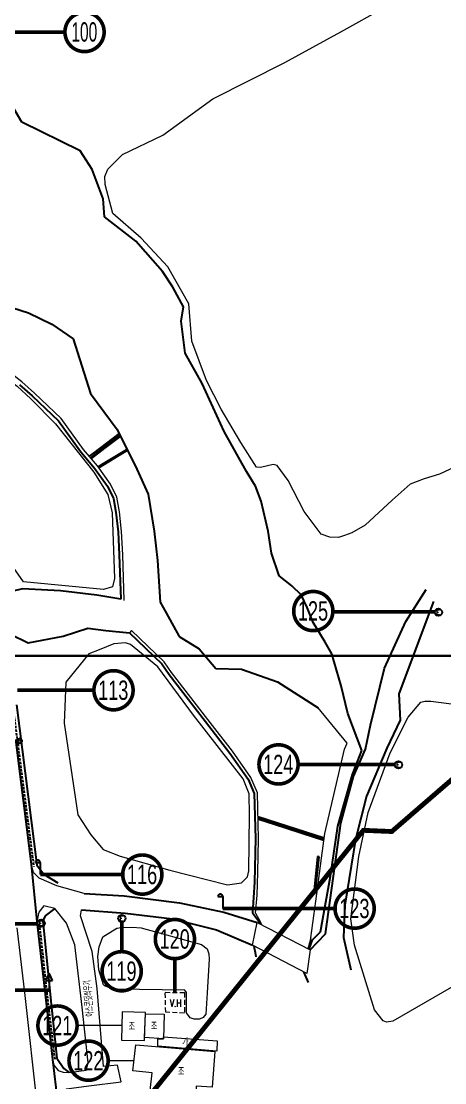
# Model space of a CAD drawing. Extents: x 120542 to 122291, y 586607 to 587713.
# Drawn here: x 121176.7 to 121264.2, y 586921.7 to 587141.3 of the extents above; entities that cross this region are included whole.
import ezdxf
from ezdxf.enums import TextEntityAlignment as Align

# ---------------------------------------------------------------- set-up
doc = ezdxf.new("R2010")
doc.units = 0
doc.header["$MEASUREMENT"] = 0
doc.linetypes.add('DASHED', pattern=[0.75, 0.5, -0.25])
doc.linetypes.add('PHANTOM2', pattern=[1.25, 0.625, -0.125, 0.125, -0.125, 0.125, -0.125])
for name, color, linetype in [('_0넘버링', 7, 'Continuous'), ('_조사구역', 6, 'Continuous'), ('가드레일', 114, 'Continuous'), ('가로등', 7, 'Continuous'), ('갈매기표지판', 2, 'Continuous'), ('낙차공', 6, 'Continuous'), ('도로_아스콘', 1, 'Continuous'), ('도로_콘크리트', 7, 'Continuous'), ('석축_상단', 25, 'SUKCHUK'), ('옹벽_상단', 2, 'ONGBYUCK'), ('전력주', 2, 'Continuous'), ('주의표지판', 1, 'Continuous'), ('지형_상단', 7, 'SUNGJEULTO'), ('지형_하단', 7, 'Continuous'), ('현황 텍스트', 7, 'Continuous')]:
    doc.layers.add(name, color=color, linetype=linetype)
for name, color, linetype, lineweight in [('건물', 7, 'Continuous', 20), ('교량', 4, 'Continuous', 18), ('바닥재질', 254, 'Continuous', 20), ('밭', 3, 'Continuous', 18), ('석축_하단', 30, 'Continuous', 18), ('옹벽_하단', 2, 'Continuous', 18), ('중앙선', 2, 'Continuous', 18)]:
    doc.layers.add(name, color=color, linetype=linetype, lineweight=lineweight)
doc.layers.add('도로_아스콘덧씌우기', color=2, linetype='Continuous', lineweight=20, true_color=0xebef0b)
doc.styles.add('GHS', font='simplex.shx', dxfattribs={"bigfont": 'ngsw.shx'})
doc.styles.add('JKS_FONT', font='', dxfattribs={"height": 1.5})
doc.styles.add('sks-ghs', font='romans.shx', dxfattribs={"bigfont": 'ghs.shx'})
doc.styles.get('JKS_FONT').set_extended_font_data('Expo M')
doc.linetypes.add('ONGBYUCK', pattern='A,1,0,[")",sks-ghs,S=0.5,R=90,X=0.5,Y=0],2', length=3)
doc.linetypes.add('SUKCHUK', pattern='A,1,["V",sks-ghs,S=0.5,R=0,X=0.5,Y=0],0.25,["V",sks-ghs,S=0.5,R=0,X=0.5,Y=0],0.25,["V",sks-ghs,S=0.5,R=0,X=0.5,Y=0],1', length=2.5)
doc.linetypes.add('SUNGJEULTO', pattern='A,0.25,["|",sks-ghs,S=0.3,R=0,X=0.5,Y=0.1],0.55,["|",sks-ghs,S=0.15,R=0,X=0.5,Y=0.05],0.25', length=1.05)

# ---------------------------------------------------------------- blocks, each defined once
blk = doc.blocks.new('가로등')
at = {"layer": '가로등'}
for points in [[(-1, 2.5), (0, 2.5)], [(0, 2.5), (0, 0)]]:
    blk.add_lwpolyline(points, dxfattribs=at)
blk.add_arc((-0.5, 2.5), 0.5, 0, 180, dxfattribs=at)
blk = doc.blocks.new('갈매기표지판')
at = {"layer": '갈매기표지판'}
h = blk.add_hatch(dxfattribs=at)
h.set_pattern_fill('DOTS', color=256, scale=0.05, style=0)
h.set_pattern_definition([(0, (-231375.344, -556118.692), (0.0396875, 0.079375), [0, -0.079375])])
edge = h.paths.add_edge_path()
edge.add_arc((0, 0), 0.5, 0, 360)
blk.add_circle((0, 0), 0.5, dxfattribs=at)
blk = doc.blocks.new('전력주')
at = {"layer": '전력주'}
blk.add_circle((0, 0), 0.75, dxfattribs=at)
at = {"layer": '전력주', "style": 'GHS'}
blk.add_text('E', height=1, rotation=359.9995, dxfattribs=at).set_placement((-0.5, -0.48))
blk = doc.blocks.new('주의표지판')
at = {"layer": '주의표지판'}
for points in [[(0, 3.5), (-0.75, 2)], [(0.75, 2), (0, 3.5)], [(-0.75, 2), (0.75, 2)], [(0, 2), (0, 0)]]:
    blk.add_lwpolyline(points, dxfattribs=at)

msp = doc.modelspace()

# ---------------------------------------------------------------- linework, layer by layer
for points in [[(120859, 587010), (120859, 587285), (121309, 587285), (121309, 587010), (120859, 587010)], [(120859, 586735), (120859, 587010), (121309, 587010), (121309, 586735), (120859, 586735)]]:
    msp.add_lwpolyline(points)
at = {"layer": '_0넘버링', "linetype": 'Continuous', "const_width": 0.75, "flags": 128}
for points in [[(121185.73, 587139.03, -1), (121193.83, 587139.03, -1)], [(121191.72, 587002.91, -1), (121199.82, 587002.91, -1)], [(121225.83, 586987.58, -1), (121233.93, 586987.58, -1)], [(121197.67, 586964.8, -1), (121205.77, 586964.8, -1)], [(121241.56, 586957.76, -1), (121249.66, 586957.76, -1)], [(121204.41, 586951.46, -1), (121212.51, 586951.46, -1)], [(121193.41, 586944.81, -1), (121201.51, 586944.81, -1)], [(121180.14, 586933.58, -1), (121188.24, 586933.58, -1)], [(121186.56, 586926.31, -1), (121194.66, 586926.31, -1)]]:
    msp.add_lwpolyline(points, format="xyb", close=True, dxfattribs=at)
for points in [[(121165.93, 587139.03), (121185.73, 587139.03)], [(121262.18, 587019.13), (121241.38, 587019.13)], [(121175.88, 587002.91), (121191.72, 587002.91)], [(121253.92, 586987.58), (121233.93, 586987.58)], [(121180.61, 586964.8), (121197.67, 586964.8)], [(121218.35, 586957.76), (121241.56, 586957.76)], [(121180.08, 586954.6), (121162.67, 586954.6)], [(121197.46, 586954.98), (121197.46, 586948.86)], [(121208.46, 586940.42), (121208.46, 586947.41)], [(121182.44, 586940.92), (121167.72, 586940.92)]]:
    msp.add_lwpolyline(points, dxfattribs=at)
at = {"layer": '_0넘버링', "linetype": 'Continuous', "const_width": 0.75, "elevation": 587, "flags": 128}
msp.add_lwpolyline([(121233.01, 587019.29, -1), (121241.11, 587019.29, -1)], format="xyb", close=True, dxfattribs=at)
at = {"layer": '_조사구역', "color": 1, "linetype": 'PHANTOM2', "ltscale": 10, "const_width": 1, "flags": 128}
msp.add_lwpolyline([(120942.73, 587386.16), (120969.77, 587373.17), (120970.39, 587355.26), (120996.29, 587307.6), (121014.99, 587313.66), (121016.02, 587277.86), (121047.83, 587241.4), (121037.77, 587223.26), (121063.21, 587189.12), (121067.26, 587176.25), (121077.98, 587158.53), (121078.75, 587148.73), (121085.96, 587140.35), (121088.79, 587120.65), (121118.55, 587113.52), (121147.24, 587044.94), (120862.79, 587014.52), (120854.87, 586964.35), (120887.03, 586933.69), (120856.91, 586913.09), (120845.14, 586891.51), (120835.39, 586877.63), (120823.7, 586865.29), (120771.16, 586826.09), (120831.32, 586803.5), (120866.24, 586814.66), (120890.52, 586752.11), (120934.32, 586765.96), (120985.17, 586829.53), (121013.59, 586807.2), (121028.45, 586804.98), (121064.67, 586804.08), (121086.32, 586710.01), (121112.13, 586724.4), (121131.77, 586719.51), (121179.99, 586733.06), (121203.55, 586842.49), (121212.05, 586846.4), (121187.19, 586899.13), (121247.41, 586973.95), (121253.28, 586973.7), (121268.7, 586987.04), (121277.57, 587010.52), (121307.56, 587010.67), (121320.26, 587005.27), (121334.53, 587007.69), (121358.36, 587005.3), (121377.01, 587042.97), (121399.54, 587073.97), (121413.69, 587082.99), (121464.57, 587085.36), (121492.22, 587065.33), (121549.85, 587023.61), (121571.25, 587072.4), (121627.06, 587079.46), (121687.79, 587127.69), (121765.91, 587161.14), (121787.7, 587076.86), (121871.05, 586990.75), (121916.73, 586900.5), (122030.17, 586949.19), (122128.5, 586978.21), (122124.52, 587047.59), (122116.24, 587072.33), (122123.19, 587086.44), (122112.92, 587128.07), (122080.89, 587161.55), (122095.32, 587225.96), (122094.86, 587283.94), (122081.68, 587322.9), (122092.65, 587349.17), (122097.02, 587360.59), (122084.13, 587404.24), (122073.39, 587425.61), (122076.86, 587447.62), (122074.44, 587460.5), (122072.5, 587470.82), (122059.86, 587484.02), (122048.86, 587494.28), (122045.6, 587510.39), (122000.94, 587515.2), (121855.6, 587433.14), (121827.86, 587452.06), (121811.36, 587382.45), (121746.85, 587366.99), (121710.16, 587366.44), (121625.79, 587365.18), (121668.35, 587429.01), (121684.54, 587454.25), (121695.8, 587469.72), (121717.52, 587499.53), (121656.51, 587568.96), (121635.67, 587565.59), (121586.87, 587554.29), (121547.43, 587532.99), (121536.15, 587517.51), (121511.71, 587514.18), (121307.18, 587493.88), (121267.91, 587463.58), (121243.76, 587490.95), (121232.41, 587498.91), (121205.85, 587500.55), (121174.8, 587522.94), (121143.22, 587537.24), (121123.8, 587545.84), (121113.64, 587566.46), (121103.26, 587558.24), (121056.07, 587553.66), (121033.41, 587552.73), (121024.03, 587549.68), (121003.93, 587541.06), (120973.53, 587523.84), (120933.05, 587538.5), (120929.86, 587539.23), (120929.58, 587539.29), (120922.09, 587540.99), (120800.6, 587545.64), (120748.17, 587511.92), (120773.67, 587466.36), (120785.63, 587461.4), (120792.72, 587449.91), (120813.97, 587451.16), (120822.53, 587441.61), (120841.91, 587438.02), (120843.52, 587397.73), (120864.66, 587397.07), (120869.81, 587387.35), (120896.01, 587373.79)], close=True, dxfattribs=at)
at = {"layer": '가드레일', "linetype": 'DASHED'}
for p, q in [((121174.7, 587001.51, 586.57), (121179.28, 586966.46, 584.59)), ((121182.17, 586939.21, 583.29), (121180.43, 586955.18, 584.07)), ((121183.68, 586926.62, 582.59), (121182.17, 586939.21, 583.29))]:
    msp.add_line(p, q, dxfattribs=at)
at = {"layer": '건물', "linetype": 'DASHED', "ltscale": 2}
msp.add_lwpolyline([(121210.47, 586940.38), (121210.43, 586936.14), (121206.55, 586936.34), (121206.46, 586940.47)], close=True, dxfattribs=at)
at = {"layer": '건물'}
for points in [[(121197.53, 586936.44), (121197.42, 586930.59), (121202.15, 586930.48), (121202.41, 586936.31)], [(121202.39, 586936.01), (121206.23, 586935.95), (121206.1, 586930.81), (121202.17, 586931.09)]]:
    msp.add_lwpolyline(points, close=True, dxfattribs=at)
for points in [[(121197.48, 586933.58), (121188.24, 586933.58)], [(121206.11, 586931.22), (121217.19, 586930.41), (121217.1, 586928.28), (121204.9, 586929.31), (121204.94, 586930.84), (121206.1, 586930.81), (121206.11, 586931.22)], [(121216.69, 586928.21), (121216.13, 586920.85), (121212.82, 586921.04), (121212.76, 586919.17), (121203.35, 586920.14), (121203.76, 586923.78), (121203.76, 586923.78), (121203.76, 586923.78), (121199.73, 586924.21), (121200.37, 586929.6), (121216.69, 586928.21)], [(121199.98, 586926.31), (121194.66, 586926.31)]]:
    msp.add_lwpolyline(points, dxfattribs=at)
at = {"layer": '교량'}
msp.add_lwpolyline([(121236.44, 586949.22), (121235.72, 586944.32), (121224.5, 586950.17), (121225.45, 586954.88), (121236.44, 586949.22)], dxfattribs=at)
at = {"layer": '낙차공'}
for points in [[(121196.92, 587056), (121191.68, 587052.01), (121190.75, 587051.3)], [(121197.1, 587055.63), (121191.01, 587051)], [(121197.19, 587055.45), (121193.93, 587052.97), (121191.14, 587050.84)], [(121192.57, 587049.11), (121193.72, 587049.81), (121198.54, 587052.73)], [(121192.67, 587048.94), (121196.94, 587051.53), (121198.64, 587052.56)], [(121239.3, 586972.36), (121229.69, 586975.44), (121225.63, 586976.75)], [(121239.23, 586971.86), (121234.78, 586973.29), (121231.18, 586974.44), (121225.61, 586976.23)], [(121239.24, 586971.96), (121238.48, 586972.2), (121229.57, 586975.06), (121225.64, 586976.33)]]:
    msp.add_lwpolyline(points, dxfattribs=at)
at = {"layer": '도로_아스콘'}
for p, q in [((121175.52, 586992.73, 585.89), (121178.73, 586966.94, 584.43)), ((121178.73, 586966.94, 584.43), (121179.92, 586955.13, 583.92)), ((121179.92, 586955.13, 583.92), (121181.71, 586939.48, 583.12)), ((121181.71, 586939.48, 583.12), (121183.19, 586926.59, 582.42)), ((121183.19, 586926.59, 582.42), (121184.22, 586917.86, 581.92))]:
    msp.add_line(p, q, dxfattribs=at)
at = {"layer": '도로_아스콘덧씌우기'}
for points in [[(121189.69, 586960.92), (121184.08, 586962.49), (121180.41, 586964.05), (121179.26, 586965.2), (121178.73, 586966.94)], [(121183.19, 586926.59), (121183.45, 586925.38), (121184.3, 586924.31), (121185.38, 586923.93), (121186.57, 586923.84), (121190.15, 586924.37), (121190.56, 586925.88), (121189.27, 586937.36), (121187.79, 586950.29), (121186.06, 586954.73), (121183.67, 586957.8), (121181.36, 586958.32), (121180.34, 586957.02), (121179.92, 586955.13)], [(121184.22, 586917.86), (121184.66, 586919.2), (121186.08, 586920.5), (121190.66, 586921.08), (121197.34, 586921.94), (121196.6, 586925.4), (121193.69, 586925.11), (121192.39, 586941.22), (121191.38, 586948.91), (121188.95, 586956.29), (121189.12, 586957.48)]]:
    msp.add_lwpolyline(points, dxfattribs=at)
at = {"layer": '도로_콘크리트'}
for points in [[(121236.44, 586949.22), (121239.56, 586952.53), (121242.76, 586975.42), (121245.39, 586985.06), (121247.86, 586990.76), (121248.88, 586995.71), (121251.81, 587007.48), (121256.22, 587017.14), (121260.41, 587023.77)], [(121261.9, 587021.27), (121254.75, 587002.19), (121255.01, 586996.7), (121252.23, 586990.92), (121248.04, 586981.02), (121245.79, 586972.04), (121243.57, 586958.45), (121243.29, 586951.79), (121244.85, 586945.08)], [(121189.69, 586960.92), (121197.97, 586960.4), (121209.38, 586958.94), (121218.57, 586957.04), (121225.45, 586954.88)], [(121189.12, 586957.48), (121198.17, 586956.84), (121207.96, 586955.68), (121217.09, 586953.34), (121224.5, 586950.17)]]:
    msp.add_lwpolyline(points, dxfattribs=at)
at = {"layer": '밭'}
for points in [[(121266.24, 587049.07), (121263.13, 587047.61), (121259.95, 587046.63), (121257.08, 587045.51), (121253.34, 587042.24), (121247.77, 587037.03), (121245.06, 587035.48), (121243.52, 587034.92), (121242.28, 587034.52), (121240.46, 587034.56), (121238.67, 587035.22), (121235.15, 587039.87), (121231.87, 587046.27), (121229.61, 587049.41), (121228.79, 587049.61), (121226.12, 587048.97), (121225.35, 587049.06), (121222.1, 587054.15), (121218.01, 587061.07), (121215.01, 587066.96), (121211.95, 587075.13), (121211.34, 587082.8), (121206.99, 587090.45), (121201.47, 587096.41), (121195.6, 587101.51), (121194.04, 587107.52), (121194.04, 587107.52), (121193.99, 587109.18), (121194.57, 587110.7), (121197.62, 587113.69), (121205.94, 587117.67), (121216.29, 587125.24), (121231.15, 587132.75), (121242.77, 587139.08), (121251.94, 587144.17)], [(121159.34, 587074.77), (121160.37, 587077.11), (121175.84, 587065.78), (121178.71, 587063.18), (121183.76, 587058.03), (121191.7, 587047.99), (121194.57, 587043.38), (121195.46, 587039.6), (121195.98, 587026), (121195.55, 587024.32), (121193.71, 587023.73), (121177.17, 587025.34), (121170.9, 587034.2), (121160.21, 587051.38), (121157.03, 587058.58), (121156.79, 587062.36), (121157.55, 587066.5), (121158.34, 587072.13), (121159.34, 587074.77)], [(121188.42, 586977.15), (121191.05, 586973.03), (121193.66, 586970.01), (121197.15, 586968.59), (121207.38, 586965.68), (121219.35, 586962.7), (121222.24, 586963.09), (121223.45, 586964.36), (121223.76, 586965.54), (121223.86, 586977.08), (121223.8, 586981.48), (121222.59, 586984.57), (121212.28, 586997.75), (121204.95, 587007.73), (121199.3, 587012.39), (121198.22, 587012.73), (121195.85, 587012.48), (121192.79, 587011.28), (121190.7, 587010.48), (121185.88, 587004.59), (121185.54, 586996.13), (121188.42, 586977.15)], [(121272.28, 586998.04), (121271.97, 586995.88), (121270.9, 586974.89), (121270.9, 586952.51), (121271.14, 586947.74), (121272.62, 586944.79), (121268.66, 586943.25), (121253.47, 586934.46), (121252.17, 586934.31), (121251.52, 586934.54), (121249.73, 586936.85), (121245.59, 586950.18), (121244.85, 586955.67), (121246.48, 586968.51), (121248.4, 586977.61), (121252.94, 586989.97), (121256.66, 586997.36), (121259.27, 587000.46), (121260.09, 587000.64), (121261.37, 587000.63), (121268.77, 586999.68), (121272.28, 586998.04)], [(121214.33, 586935.25), (121213.53, 586934.92), (121212.45, 586934.91), (121211.62, 586935.19), (121210.83, 586936.19), (121210.83, 586936.19), (121210.86, 586940.38), (121210.5, 586940.89), (121196.45, 586941.13), (121195.04, 586941.38), (121194.01, 586941.7), (121193.69, 586941.97), (121192.76, 586945.13), (121192.52, 586947.89), (121192.79, 586949.85), (121193.55, 586951.92), (121196.48, 586953.71), (121197.32, 586953.88), (121199.63, 586953.89), (121201.48, 586953.82), (121213.99, 586950.33), (121215.13, 586949.46), (121215.5, 586948.42), (121215.51, 586947.28), (121215.14, 586940.37), (121214.86, 586935.9), (121214.33, 586935.25)]]:
    msp.add_lwpolyline(points, dxfattribs=at)
at = {"layer": '석축_상단'}
for p, q in [((121176.36, 587066.09, 582.98), (121178.94, 587063.82, 582.74)), ((121178.94, 587063.82, 582.74), (121184.41, 587058.64, 582.22)), ((121184.41, 587058.64, 582.22), (121189, 587052.22, 581.64)), ((121223.27, 587048.12, 594.74), (121218.61, 587056.39, 595.89)), ((121189, 587052.22, 581.64), (121191.83, 587048.85, 581.34)), ((121191.83, 587048.85, 581.34), (121194.5, 587045.13, 581.02)), ((121225.12, 587045.14, 594.19), (121223.27, 587048.12, 594.74)), ((121194.5, 587045.13, 581.02), (121195.75, 587042.59, 580.82)), ((121226.27, 587041.99, 593.48), (121225.12, 587045.14, 594.19)), ((121195.75, 587042.59, 580.82), (121196.26, 587039.73, 580.6)), ((121227.72, 587035.79, 592.09), (121226.27, 587041.99, 593.48)), ((121196.26, 587039.73, 580.6), (121196.7, 587035.66, 580.28)), ((121196.7, 587035.66, 580.28), (121196.95, 587030.9, 579.91)), ((121228.42, 587031.23, 591.09), (121227.72, 587035.79, 592.09)), ((121196.95, 587030.9, 579.91), (121197.29, 587021.75, 579.21)), ((121230.02, 587026.59, 589.97), (121228.42, 587031.23, 591.09)), ((121232.6, 587024.52, 588.73), (121230.02, 587026.59, 589.97)), ((121234.54, 587022.64, 588.75), (121232.6, 587024.52, 588.73)), ((121235.77, 587020, 587.84), (121234.54, 587022.64, 588.75)), ((121237.02, 587016.91, 586.62), (121235.77, 587020, 587.84)), ((121239.51, 587012.87, 585.65), (121237.02, 587016.91, 586.62)), ((121199.07, 587014.81, 578.93), (121205.76, 587008.38, 578.39)), ((121240.92, 587010.47, 584.22), (121239.51, 587012.87, 585.65)), ((121242.84, 587003.84, 582.36), (121240.92, 587010.47, 584.22)), ((121205.76, 587008.38, 578.39), (121207.24, 587006.2, 578.24)), ((121207.24, 587006.2, 578.24), (121214.76, 586996.46, 577.51)), ((121244.2, 586998.13, 580.83), (121242.84, 587003.84, 582.36)), ((121214.76, 586996.46, 577.51), (121219.83, 586989.92, 577.03)), ((121247.1, 586990.45, 579.55), (121244.2, 586998.13, 580.83)), ((121219.83, 586989.92, 577.03), (121223.57, 586984.53, 576.67)), ((121245.2, 586985.51, 579.37), (121247.1, 586990.45, 579.55)), ((121242.13, 586974.81, 578.35), (121245.2, 586985.51, 579.37)), ((121223.57, 586984.53, 576.67), (121224.86, 586981.56, 576.48)), ((121224.86, 586981.56, 576.48), (121225.1, 586972.24, 575.92)), ((121240.61, 586964.48, 577.28), (121242.13, 586974.81, 578.35)), ((121225.1, 586972.24, 575.92), (121224.91, 586963.25, 575.47)), ((121238.52, 586952.99, 576.63), (121240.61, 586964.48, 577.28)), ((121224.91, 586963.25, 575.47), (121224.48, 586956.91, 576.2)), ((121224.48, 586956.91, 576.2), (121224.48, 586956.91, 576.2)), ((121236.93, 586951.31, 576.19), (121238.52, 586952.99, 576.63))]:
    msp.add_line(p, q, dxfattribs=at)
at = {"layer": '석축_하단'}
for p, q in [((121176.84, 587066.67, 579.79), (121166.51, 587074.65, 580.64)), ((121179.45, 587064.38, 579.81), (121176.84, 587066.67, 579.79)), ((121184.98, 587059.13, 579.54), (121179.45, 587064.38, 579.81)), ((121189.59, 587052.68, 579.47), (121184.98, 587059.13, 579.54)), ((121192.43, 587049.31, 578.34), (121189.59, 587052.68, 579.47)), ((121195.15, 587045.51, 578.08), (121192.43, 587049.31, 578.34)), ((121196.47, 587042.82, 577.83), (121195.15, 587045.51, 578.08)), ((121197, 587039.83, 578.05), (121196.47, 587042.82, 577.83)), ((121197.45, 587035.72, 577.47), (121197, 587039.83, 578.05)), ((121197.7, 587030.93, 576.99), (121197.45, 587035.72, 577.47)), ((121198, 587021.47, 577.03), (121197.7, 587030.93, 576.99)), ((121199.49, 587015.24), (121199.07, 587014.81, 578.93)), ((121206.26, 587008.8, 574.89), (121199.49, 587015.24)), ((121207.77, 587006.58, 574.69), (121206.26, 587008.8, 574.89)), ((121215.27, 586996.86, 573.99), (121207.77, 587006.58, 574.69)), ((121244.07, 586991.95, 575.53), (121238.04, 586999.28, 575.41)), ((121220.35, 586990.3, 573.74), (121215.27, 586996.86, 573.99)), ((121243.5, 586990.76, 575.25), (121244.07, 586991.95, 575.53)), ((121224.13, 586984.85, 573.37), (121220.35, 586990.3, 573.74)), ((121239.43, 586973.31, 573.55), (121243.5, 586990.76, 575.25)), ((121225.51, 586981.7, 573.42), (121224.13, 586984.85, 573.37)), ((121225.74, 586972.18, 575.06), (121225.51, 586981.7, 573.42)), ((121225.6, 586965.2, 573.49), (121225.74, 586972.18, 575.06)), ((121238.73, 586968.2, 572.53), (121239.43, 586973.31, 573.55)), ((121237.82, 586960.85, 571.98), (121238.73, 586968.2, 572.53)), ((121225.45, 586960.53, 572.34), (121225.6, 586965.2, 573.49)), ((121225.12, 586956.85, 572.04), (121225.45, 586960.53, 572.34)), ((121236.55, 586951.72, 570.58), (121237.82, 586960.85, 571.98))]:
    msp.add_line(p, q, dxfattribs=at)
at = {"layer": '옹벽_상단', "ltscale": 0.6}
for p, q in [((121174.46, 587014.5, 582.95), (121178.13, 587012.71, 582.95)), ((121237.47, 586960.92, 571.84), (121238.26, 586968.47, 572.41)), ((121238.26, 586968.47, 572.41), (121237.96, 586968.51, 570.93)), ((121237.17, 586960.95, 571.12), (121237.47, 586960.92, 571.84))]:
    msp.add_line(p, q, dxfattribs=at)
at = {"layer": '옹벽_상단', "ltscale": 0.4}
for p, q in [((121224.48, 586956.91, 576.2), (121225.72, 586955.25, 576.23)), ((121225.72, 586955.25), (121225.95, 586954.62)), ((121236.3, 586949.59, 576.23), (121236.93, 586951.31, 576.19)), ((121236.21, 586949.34), (121236.3, 586949.59))]:
    msp.add_line(p, q, dxfattribs=at)
at = {"layer": '옹벽_상단', "ltscale": 0.3}
for p, q in [((121224.8, 586949.99), (121224.87, 586949.65)), ((121224.87, 586949.65), (121225.04, 586948.71)), ((121225.04, 586948.71), (121225.22, 586947.77)), ((121235.36, 586944.05), (121235.09, 586944.65)), ((121236.1, 586942.46), (121235.36, 586944.05))]:
    msp.add_line(p, q, dxfattribs=at)
at = {"layer": '옹벽_하단', "ltscale": 0.5}
for p, q in [((121237.17, 586960.95, 571.12), (121237.96, 586968.51, 570.93)), ((121225.12, 586956.85, 572.04), (121226.05, 586955.09, 570.49)), ((121226.05, 586955.09, 570.49), (121226.34, 586954.42)), ((121236.55, 586951.72, 570.58), (121236.07, 586949.95, 570.59)), ((121236.07, 586949.95, 570.59), (121235.92, 586949.49))]:
    msp.add_line(p, q, dxfattribs=at)
at = {"layer": '중앙선'}
for p, q in [((121177.52, 586939.76, 583.26), (121175.87, 586953.79, 583.96)), ((121180.1, 586916.71, 582.18), (121177.52, 586939.76, 583.26))]:
    msp.add_line(p, q, dxfattribs=at)
at = {"layer": '지형_상단', "ltscale": 2}
for p, q in [((121176.84, 587120.37, 597.04), (121171.82, 587128.89, 596.89)), ((121188.9, 587114.44, 598.05), (121176.84, 587120.37, 597.04)), ((121191.39, 587110.58, 598.33), (121188.9, 587114.44, 598.05)), ((121193.65, 587104.54, 598.97), (121191.39, 587110.58, 598.33)), ((121193.94, 587100.8, 598.97), (121193.65, 587104.54, 598.97)), ((121200.36, 587095.79, 599.18), (121193.94, 587100.8, 598.97)), ((121205.88, 587089.52, 598.87), (121200.36, 587095.79, 599.18)), ((121208.03, 587086.3, 598.5), (121205.88, 587089.52, 598.87)), ((121210.21, 587082.21, 598.24), (121208.03, 587086.3, 598.5)), ((121209.73, 587079.27, 597.97), (121210.21, 587082.21, 598.24)), ((121210.59, 587072.61, 597.44), (121209.73, 587079.27, 597.97)), ((121214.11, 587066.34, 597.06), (121210.59, 587072.61, 597.44)), ((121218.61, 587056.39, 595.89), (121214.11, 587066.34, 597.06)), ((121176.97, 587023.92, 582.38), (121173.22, 587022.99, 582.95)), ((121184.81, 587023.48, 581.16), (121176.97, 587023.92, 582.38)), ((121192.29, 587022.57, 580), (121184.81, 587023.48, 581.16)), ((121197.29, 587021.75, 579.21), (121192.29, 587022.57, 580)), ((121175.69, 586999.89, 586.4), (121179.92, 586966.76, 584.51)), ((121179.92, 586966.76, 584.51), (121181.45, 586964.79, 584.21)), ((121181.45, 586964.79, 584.21), (121184.26, 586963.06, 583.35)), ((121183.67, 586957.8, 583.16), (121181.63, 586956.27, 583.94)), ((121181.63, 586956.27, 583.94), (121181.17, 586955.25, 584)), ((121181.17, 586955.25, 584), (121182.74, 586939.29, 583.23)), ((121182.74, 586939.29, 583.23), (121184.03, 586926.86, 582.45)), ((121184.03, 586926.86, 582.45), (121185.53, 586924.7, 581.86)), ((121185.53, 586924.7), (121186.57, 586923.84))]:
    msp.add_line(p, q, dxfattribs=at)
at = {"layer": '지형_하단'}
for p, q in [((121170.24, 587083.48, 582.06), (121178.2, 587080.99, 581.95)), ((121178.2, 587080.99, 581.95), (121183.01, 587078.6, 581.85)), ((121183.01, 587078.6, 581.85), (121187.42, 587075.56, 581.78)), ((121187.42, 587075.56, 581.78), (121191.01, 587064.3, 579.92)), ((121191.01, 587064.3, 579.92), (121196.51, 587056.82, 579.83)), ((121196.51, 587056.82, 579.83), (121200.57, 587048.63, 577.35)), ((121200.57, 587048.63, 577.35), (121202.92, 587043.48, 577.22)), ((121202.92, 587043.48, 577.22), (121204.17, 587035.83, 577.14)), ((121204.17, 587035.83, 577.14), (121204.84, 587029.78, 576.36)), ((121204.84, 587029.78, 576.36), (121205.43, 587021.1, 575.75)), ((121205.43, 587021.1, 575.75), (121206.65, 587018.9, 575.53)), ((121206.65, 587018.9, 575.53), (121209.32, 587014.01, 574.87)), ((121178.13, 587012.71, 582.95), (121185.37, 587014.11, 579.97)), ((121185.37, 587014.11, 579.97), (121190.49, 587015.78, 579.21)), ((121190.49, 587015.78, 579.21), (121194.2, 587015.28, 578.67)), ((121194.2, 587015.28, 578.67), (121199.07, 587014.81, 578.93)), ((121209.32, 587014.01, 574.87), (121213.46, 587011.45, 575.33)), ((121213.46, 587011.45, 575.33), (121216.92, 587007.38, 575.13)), ((121216.92, 587007.38, 575.13), (121222.25, 587007.29, 575.19)), ((121222.25, 587007.29, 575.19), (121229.66, 587004.66, 575.28)), ((121229.66, 587004.66, 575.28), (121238.04, 586999.28, 575.41))]:
    msp.add_line(p, q, dxfattribs=at)

# ---------------------------------------------------------------- block references
at = {"layer": '가로등'}
for p in [(121180.61, 586964.8), (121218.35, 586957.76)]:
    msp.add_blockref('가로등', p, dxfattribs=at)
at = {"layer": '갈매기표지판'}
msp.add_blockref('갈매기표지판', (121176.33, 586992.42), dxfattribs=at)
at = {"layer": '전력주'}
for p in [(121262.92, 587019.04), (121254.67, 586987.49), (121180.82, 586954.73), (121197.5, 586955.73)]:
    msp.add_blockref('전력주', p, dxfattribs=at)
at = {"layer": '주의표지판'}
msp.add_blockref('주의표지판', (121182.44, 586940.92), dxfattribs=at)

# ---------------------------------------------------------------- texts
at = {"layer": '_0넘버링', "linetype": 'Continuous', "style": 'JKS_FONT'}
for s, width, p in [('100', 0.6, (121189.73, 587139.05)), ('125', 0.7, (121237, 587019.32, 587)), ('113', 0.7, (121195.71, 587002.93)), ('124', 0.7, (121229.82, 586987.6)), ('116', 0.7, (121201.67, 586964.82)), ('123', 0.7, (121245.55, 586957.79)), ('120', 0.7, (121208.41, 586951.48)), ('119', 0.7, (121197.41, 586944.83)), ('121', 0.7, (121184.14, 586933.61)), ('122', 0.7, (121190.56, 586926.33))]:
    msp.add_text(s, height=4, dxfattribs=dict(at, width=width)).set_placement(p, align=Align.MIDDLE)
at = {"layer": '바닥재질', "style": 'GHS', "width": 0.6}
msp.add_text('아스콘덧씌우기', height=1.5, rotation=94.2192, dxfattribs=at).set_placement((121191.73, 586935.51))
at = {"layer": '현황 텍스트', "style": 'GHS', "width": 0.75}
for s, p in [('V.H', (121207.4, 586937.46)), ('조', (121198.87, 586932.59)), ('조', (121203.48, 586932.64)), ('가', (121209.92, 586929.36)), ('조', (121209.07, 586923.27))]:
    msp.add_text(s, height=1.5, dxfattribs=at).set_placement(p)

doc.saveas('drawing.dxf')
